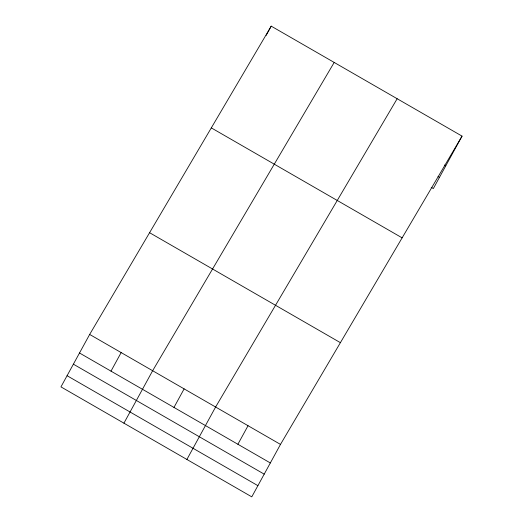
<?xml version="1.0" encoding="UTF-8"?>
<svg xmlns="http://www.w3.org/2000/svg" width="523" height="523" viewBox="0 0 523 523"><rect width="100%" height="100%" fill="white"/><g stroke="black" fill="none" stroke-linecap="round" stroke-linejoin="round"><path stroke-width="0.78" d="M89.668 334.439L60.956 386.883L251.779 496.85L280.485 444.406L462.044 136.117L271.221 26.15L89.668 334.439L280.485 444.406M266.148 35.427L271.221 26.15M110.994 371.14L121.153 352.587M123.925 423.172L152.638 370.729L334.197 62.44M173.963 407.43L184.122 388.877M186.894 459.462L215.607 407.018L397.166 98.729M237.887 444.269L248.046 425.715M462.044 136.117L433.332 188.561L431.22 187.339M444.354 165.039L445.766 165.85M438.045 176.565L439.457 177.375M211.312 127.887L402.128 237.854M149.578 232.702L340.401 342.67M79.509 352.999L270.332 462.96M73.383 364.178L264.207 474.145M67.075 375.704L257.898 485.664"/></g></svg>
